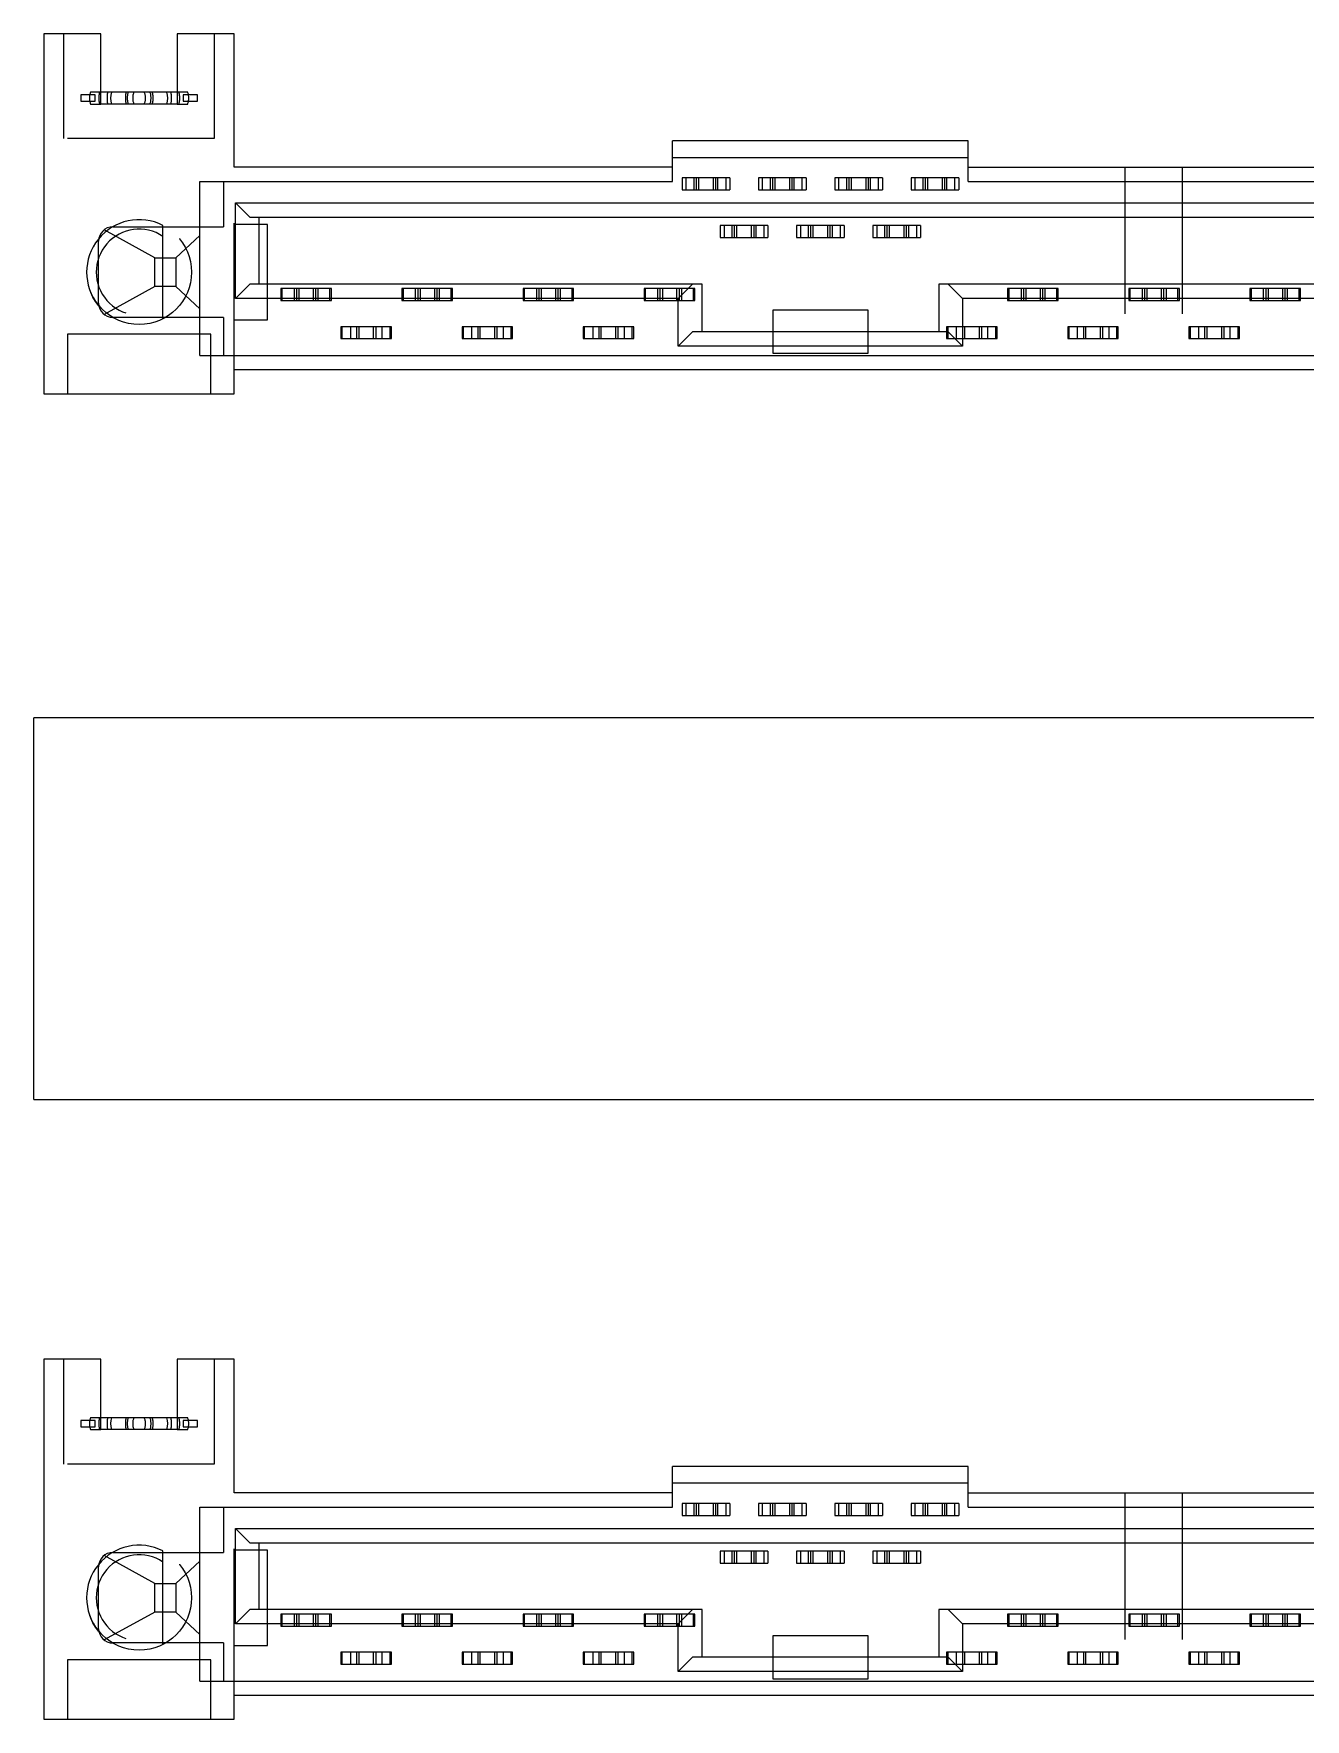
# Model space of a CAD drawing. Header units: millimetres. Extents: x 753 to 1632, y 352 to 973.
# Drawn here: x 1052.53 to 1079.19, y 631.8 to 667.15 of the extents above; entities that cross this region are included whole.
import ezdxf

# ---------------------------------------------------------------- set-up
doc = ezdxf.new("R2010")
doc.units = ezdxf.units.MM
doc.header["$LTSCALE"] = 30.734
doc.linetypes.add('HIDDEN', pattern=[0.2, 0.1, -0.1])
doc.layers.get('0').update_dxf_attribs({"linetype": 'CONTINUOUS'})
doc.layers.add('02___PRT_ALL_AXES', color=7, linetype='CONTINUOUS')
doc.layers.add('DEFAULT_2', color=8, linetype='HIDDEN')

msp = doc.modelspace()

# ---------------------------------------------------------------- linework, layer by layer
at = {"color": 7, "linetype": 'Continuous'}
for p, q in [((1052.73568, 667.15169), (1052.73568, 659.60169)), ((1053.93568, 667.15169), (1052.73568, 667.15169)), ((1053.93568, 665.67669), (1053.93568, 667.15169)), ((1055.53568, 667.15169), (1055.53568, 665.67669)), ((1056.72568, 667.15169), (1055.53568, 667.15169)), ((1056.72568, 664.35169), (1056.72568, 667.15169)), ((1053.51068, 665.86962), (1053.51068, 665.73375)), ((1053.81068, 665.86962), (1053.51068, 665.86962)), ((1053.81068, 665.86669), (1053.51068, 665.86669)), ((1053.51068, 665.73669), (1053.81068, 665.73669)), ((1053.51068, 665.73375), (1053.81068, 665.73375)), ((1053.81068, 665.73375), (1053.81068, 665.86962)), ((1055.53568, 665.67669), (1053.93568, 665.67669)), ((1055.31565, 665.92669), (1054.15571, 665.92669)), ((1055.66068, 665.86962), (1055.66068, 665.73375)), ((1055.96068, 665.86962), (1055.66068, 665.86962)), ((1055.96068, 665.86669), (1055.66068, 665.86669)), ((1055.66068, 665.73669), (1055.96068, 665.73669)), ((1055.66068, 665.73375), (1055.96068, 665.73375)), ((1055.96068, 665.73375), (1055.96068, 665.86962)), ((1065.92068, 664.05169), (1065.92068, 664.90169)), ((1072.12068, 664.90169), (1065.92068, 664.90169)), ((1072.12068, 664.05169), (1072.12068, 664.90169)), ((1065.92068, 664.35169), (1056.72568, 664.35169)), ((1072.12068, 664.55169), (1065.92068, 664.55169)), ((1072.12068, 664.35169), (1091.47568, 664.35169)), ((1056.00568, 660.40169), (1056.00568, 664.05169)), ((1056.00568, 664.05169), (1065.92068, 664.05169)), ((1056.50568, 664.05169), (1056.50568, 663.10169)), ((1072.12068, 664.05169), (1092.19568, 664.05169)), ((1056.75568, 661.60169), (1056.75568, 663.60169)), ((1056.75568, 663.60169), (1091.44568, 663.60169)), ((1057.05568, 663.30169), (1056.75568, 663.60169)), ((1057.05568, 663.30169), (1091.14568, 663.30169)), ((1057.25568, 661.90169), (1057.25568, 663.30169)), ((1055.06568, 662.45169), (1054.00105, 663.03814)), ((1054.18568, 663.10169), (1056.50568, 663.10169)), ((1055.50568, 662.45169), (1056.00568, 662.92079)), ((1053.88568, 661.50169), (1053.88568, 662.80169)), ((1055.06568, 661.85169), (1055.06568, 662.45169)), ((1055.06568, 662.45169), (1055.50568, 662.45169)), ((1055.50568, 662.45169), (1055.50568, 661.85169)), ((1055.06568, 661.85169), (1054.00105, 661.26524)), ((1055.50568, 661.85169), (1055.06568, 661.85169)), ((1056.00568, 661.38259), (1055.50568, 661.85169)), ((1057.05568, 661.90169), (1056.75568, 661.60169)), ((1066.54068, 661.90169), (1057.05568, 661.90169)), ((1066.34068, 661.90169), (1066.04068, 661.60169)), ((1066.54068, 660.90169), (1066.54068, 661.90169)), ((1091.14568, 661.90169), (1071.50068, 661.90169)), ((1071.50068, 661.90169), (1071.50068, 660.90169)), ((1071.70068, 661.90169), (1072.00068, 661.60169)), ((1066.04068, 661.60169), (1056.75568, 661.60169)), ((1066.04068, 660.60169), (1066.04068, 661.60169)), ((1091.44568, 661.60169), (1072.00068, 661.60169)), ((1072.00068, 661.60169), (1072.00068, 660.60169)), ((1056.50568, 661.20169), (1054.18568, 661.20169)), ((1056.50568, 661.20169), (1056.50568, 660.40169)), ((1066.04068, 660.60169), (1066.34068, 660.90169)), ((1071.70068, 660.90169), (1066.34068, 660.90169)), ((1071.70068, 660.90169), (1072.00068, 660.60169)), ((1056.00568, 660.40169), (1092.19568, 660.40169)), ((1072.00068, 660.60169), (1066.04068, 660.60169)), ((1056.72568, 659.60169), (1056.72568, 660.10169)), ((1091.47568, 660.10169), (1056.72568, 660.10169)), ((1052.73568, 659.60169), (1056.72568, 659.60169)), ((1052.52568, 644.80169), (1052.52568, 652.80169)), ((1092.52568, 652.80169), (1052.52568, 652.80169)), ((1052.52568, 644.80169), (1092.52568, 644.80169)), ((1053.93568, 639.35169), (1052.73568, 639.35169)), ((1052.73568, 639.35169), (1052.73568, 631.80169)), ((1053.93568, 637.87669), (1053.93568, 639.35169)), ((1056.72568, 639.35169), (1055.53568, 639.35169)), ((1055.53568, 639.35169), (1055.53568, 637.87669)), ((1056.72568, 636.55169), (1056.72568, 639.35169)), ((1053.81068, 638.06962), (1053.51068, 638.06962)), ((1053.51068, 638.06962), (1053.51068, 637.93375)), ((1053.81068, 637.93375), (1053.81068, 638.06962)), ((1055.31565, 638.12669), (1054.15571, 638.12669)), ((1055.96068, 638.06962), (1055.66068, 638.06962)), ((1055.66068, 638.06962), (1055.66068, 637.93375)), ((1055.96068, 637.93375), (1055.96068, 638.06962)), ((1053.81068, 638.06669), (1053.51068, 638.06669)), ((1053.51068, 637.93669), (1053.81068, 637.93669)), ((1053.51068, 637.93375), (1053.81068, 637.93375)), ((1055.53568, 637.87669), (1053.93568, 637.87669)), ((1055.96068, 638.06669), (1055.66068, 638.06669)), ((1055.66068, 637.93669), (1055.96068, 637.93669)), ((1055.66068, 637.93375), (1055.96068, 637.93375)), ((1072.12068, 637.10169), (1065.92068, 637.10169)), ((1065.92068, 636.25169), (1065.92068, 637.10169)), ((1072.12068, 636.25169), (1072.12068, 637.10169)), ((1072.12068, 636.75169), (1065.92068, 636.75169)), ((1065.92068, 636.55169), (1056.72568, 636.55169)), ((1072.12068, 636.55169), (1091.47568, 636.55169)), ((1056.00568, 636.25169), (1065.92068, 636.25169)), ((1056.00568, 632.60169), (1056.00568, 636.25169)), ((1056.50568, 636.25169), (1056.50568, 635.30169)), ((1072.12068, 636.25169), (1092.19568, 636.25169)), ((1056.75568, 635.80169), (1091.44568, 635.80169)), ((1057.05568, 635.50169), (1056.75568, 635.80169)), ((1056.75568, 633.80169), (1056.75568, 635.80169)), ((1054.18568, 635.30169), (1056.50568, 635.30169)), ((1057.05568, 635.50169), (1091.14568, 635.50169)), ((1057.25568, 634.10169), (1057.25568, 635.50169)), ((1053.88568, 633.70169), (1053.88568, 635.00169)), ((1055.06568, 634.65169), (1054.00105, 635.23814)), ((1055.50568, 634.65169), (1056.00568, 635.12079)), ((1055.06568, 634.65169), (1055.50568, 634.65169)), ((1055.06568, 634.05169), (1055.06568, 634.65169)), ((1055.50568, 634.65169), (1055.50568, 634.05169)), ((1055.06568, 634.05169), (1054.00105, 633.46524)), ((1055.50568, 634.05169), (1055.06568, 634.05169)), ((1056.00568, 633.58259), (1055.50568, 634.05169)), ((1057.05568, 634.10169), (1056.75568, 633.80169)), ((1066.54068, 634.10169), (1057.05568, 634.10169)), ((1066.34068, 634.10169), (1066.04068, 633.80169)), ((1066.54068, 633.10169), (1066.54068, 634.10169)), ((1091.14568, 634.10169), (1071.50068, 634.10169)), ((1071.50068, 634.10169), (1071.50068, 633.10169)), ((1071.70068, 634.10169), (1072.00068, 633.80169)), ((1066.04068, 633.80169), (1056.75568, 633.80169)), ((1066.04068, 632.80169), (1066.04068, 633.80169)), ((1091.44568, 633.80169), (1072.00068, 633.80169)), ((1072.00068, 633.80169), (1072.00068, 632.80169)), ((1056.50568, 633.40169), (1054.18568, 633.40169)), ((1056.50568, 633.40169), (1056.50568, 632.60169)), ((1066.04068, 632.80169), (1066.34068, 633.10169)), ((1072.00068, 632.80169), (1066.04068, 632.80169)), ((1071.70068, 633.10169), (1066.34068, 633.10169)), ((1071.70068, 633.10169), (1072.00068, 632.80169)), ((1056.00568, 632.60169), (1092.19568, 632.60169)), ((1091.47568, 632.30169), (1056.72568, 632.30169)), ((1056.72568, 631.80169), (1056.72568, 632.30169)), ((1052.73568, 631.80169), (1056.72568, 631.80169))]:
    msp.add_line(p, q, dxfattribs=at)
for centre, radius, start, end in [((1054.53568, 665.80169), 0.4, 161.790043, 198.209957), ((1054.93568, 665.80169), 0.4, 341.790043, 18.209957), ((1054.18568, 662.80169), 0.3, 90, 180), ((1054.18568, 661.50169), 0.3, 180, 270), ((1054.53568, 638.00169), 0.4, 161.790043, 198.209957), ((1054.93568, 638.00169), 0.4, 341.790043, 18.209957), ((1054.18568, 635.00169), 0.3, 90, 180), ((1054.18568, 633.70169), 0.3, 180, 270)]:
    msp.add_arc(centre, radius, start, end, dxfattribs=at)
at = {"layer": '02___PRT_ALL_AXES', "color": 8, "linetype": 'HIDDEN'}
for centre in [(1054.73568, 662.15169), (1054.73568, 634.35169)]:
    msp.add_circle(centre, 1.1, dxfattribs=at)
at = {"layer": 'DEFAULT_2', "color": 8, "linetype": 'HIDDEN'}
for p, q in [((1053.15568, 664.95169), (1053.15568, 667.15169)), ((1056.30568, 667.15169), (1056.30568, 664.95169)), ((1054.15571, 665.92669), (1053.7158, 665.92669)), ((1053.7158, 665.67669), (1053.93568, 665.67669)), ((1055.75556, 665.92669), (1055.31565, 665.92669)), ((1055.53568, 665.67669), (1055.75556, 665.67669)), ((1056.30568, 664.95169), (1053.15568, 664.95169)), ((1056.72568, 660.10169), (1056.72568, 664.35169)), ((1075.40568, 664.35169), (1075.40568, 660.10169)), ((1076.60568, 664.35169), (1076.60568, 660.10169)), ((1066.12068, 664.12669), (1066.12068, 663.87669)), ((1067.12068, 664.12669), (1066.12068, 664.12669)), ((1066.12068, 663.87669), (1067.12068, 663.87669)), ((1066.20068, 664.12669), (1066.20068, 663.87669)), ((1066.37068, 663.87669), (1066.37068, 664.12669)), ((1066.42068, 663.87669), (1066.42068, 664.12669)), ((1066.47068, 663.87669), (1066.47068, 664.12669)), ((1066.77068, 664.12669), (1066.77068, 663.87669)), ((1066.82068, 664.12669), (1066.82068, 663.87669)), ((1066.87068, 663.87669), (1066.87068, 664.12669)), ((1067.04068, 663.87669), (1067.04068, 664.12669)), ((1067.12068, 664.12669), (1067.12068, 663.87669)), ((1068.72068, 664.12669), (1067.72068, 664.12669)), ((1067.72068, 664.12669), (1067.72068, 663.87669)), ((1067.72068, 663.87669), (1068.72068, 663.87669)), ((1067.80068, 664.12669), (1067.80068, 663.87669)), ((1067.97068, 663.87669), (1067.97068, 664.12669)), ((1068.02068, 663.87669), (1068.02068, 664.12669)), ((1068.07068, 663.87669), (1068.07068, 664.12669)), ((1068.37068, 664.12669), (1068.37068, 663.87669)), ((1068.42068, 664.12669), (1068.42068, 663.87669)), ((1068.47068, 663.87669), (1068.47068, 664.12669)), ((1068.64068, 663.87669), (1068.64068, 664.12669)), ((1068.72068, 664.12669), (1068.72068, 663.87669)), ((1070.32068, 664.12669), (1069.32068, 664.12669)), ((1069.32068, 664.12669), (1069.32068, 663.87669)), ((1069.32068, 663.87669), (1070.32068, 663.87669)), ((1069.40068, 664.12669), (1069.40068, 663.87669)), ((1069.57068, 663.87669), (1069.57068, 664.12669)), ((1069.62068, 663.87669), (1069.62068, 664.12669)), ((1069.67068, 663.87669), (1069.67068, 664.12669)), ((1069.97068, 664.12669), (1069.97068, 663.87669)), ((1070.02068, 664.12669), (1070.02068, 663.87669)), ((1070.07068, 663.87669), (1070.07068, 664.12669)), ((1070.24068, 663.87669), (1070.24068, 664.12669)), ((1070.32068, 664.12669), (1070.32068, 663.87669)), ((1071.92068, 664.12669), (1070.92068, 664.12669)), ((1070.92068, 664.12669), (1070.92068, 663.87669)), ((1070.92068, 663.87669), (1071.92068, 663.87669)), ((1071.00068, 664.12669), (1071.00068, 663.87669)), ((1071.17068, 663.87669), (1071.17068, 664.12669)), ((1071.22068, 663.87669), (1071.22068, 664.12669)), ((1071.27068, 663.87669), (1071.27068, 664.12669)), ((1071.57068, 664.12669), (1071.57068, 663.87669)), ((1071.62068, 664.12669), (1071.62068, 663.87669)), ((1071.67068, 663.87669), (1071.67068, 664.12669)), ((1071.84068, 663.87669), (1071.84068, 664.12669)), ((1071.92068, 664.12669), (1071.92068, 663.87669)), ((1055.23568, 661.17189), (1055.23568, 663.13148)), ((1057.42568, 663.15169), (1056.72568, 663.15169)), ((1057.42568, 661.15169), (1057.42568, 663.15169)), ((1067.92068, 663.12669), (1066.92068, 663.12669)), ((1066.92068, 663.12669), (1066.92068, 662.87669)), ((1066.92068, 662.87669), (1067.92068, 662.87669)), ((1067.00068, 663.12669), (1067.00068, 662.87669)), ((1067.17068, 662.87669), (1067.17068, 663.12669)), ((1067.22068, 662.87669), (1067.22068, 663.12669)), ((1067.27068, 662.87669), (1067.27068, 663.12669)), ((1067.57068, 663.12669), (1067.57068, 662.87669)), ((1067.62068, 663.12669), (1067.62068, 662.87669)), ((1067.67068, 662.87669), (1067.67068, 663.12669)), ((1067.84068, 662.87669), (1067.84068, 663.12669)), ((1067.92068, 663.12669), (1067.92068, 662.87669)), ((1069.52068, 663.12669), (1068.52068, 663.12669)), ((1068.52068, 663.12669), (1068.52068, 662.87669)), ((1068.52068, 662.87669), (1069.52068, 662.87669)), ((1068.60068, 663.12669), (1068.60068, 662.87669)), ((1068.77068, 662.87669), (1068.77068, 663.12669)), ((1068.82068, 662.87669), (1068.82068, 663.12669)), ((1068.87068, 662.87669), (1068.87068, 663.12669)), ((1069.17068, 663.12669), (1069.17068, 662.87669)), ((1069.22068, 663.12669), (1069.22068, 662.87669)), ((1069.27068, 662.87669), (1069.27068, 663.12669)), ((1069.44068, 662.87669), (1069.44068, 663.12669)), ((1069.52068, 663.12669), (1069.52068, 662.87669)), ((1071.12068, 663.12669), (1070.12068, 663.12669)), ((1070.12068, 663.12669), (1070.12068, 662.87669)), ((1070.12068, 662.87669), (1071.12068, 662.87669)), ((1070.20068, 663.12669), (1070.20068, 662.87669)), ((1070.37068, 662.87669), (1070.37068, 663.12669)), ((1070.42068, 662.87669), (1070.42068, 663.12669)), ((1070.47068, 662.87669), (1070.47068, 663.12669)), ((1070.77068, 663.12669), (1070.77068, 662.87669)), ((1070.82068, 663.12669), (1070.82068, 662.87669)), ((1070.87068, 662.87669), (1070.87068, 663.12669)), ((1071.04068, 662.87669), (1071.04068, 663.12669)), ((1071.12068, 663.12669), (1071.12068, 662.87669)), ((1057.70568, 661.80669), (1057.70568, 661.55669)), ((1058.76568, 661.80669), (1057.70568, 661.80669)), ((1057.73568, 661.55669), (1057.73568, 661.80669)), ((1057.98568, 661.80669), (1057.98568, 661.55669)), ((1058.03568, 661.80669), (1058.03568, 661.55669)), ((1058.08568, 661.80669), (1058.08568, 661.55669)), ((1058.38568, 661.80669), (1058.38568, 661.55669)), ((1058.43568, 661.80669), (1058.43568, 661.55669)), ((1058.48568, 661.80669), (1058.48568, 661.55669)), ((1058.73568, 661.55669), (1058.73568, 661.80669)), ((1058.76568, 661.55669), (1058.76568, 661.80669)), ((1060.24568, 661.80669), (1060.24568, 661.55669)), ((1061.30568, 661.80669), (1060.24568, 661.80669)), ((1060.27568, 661.55669), (1060.27568, 661.80669)), ((1060.52568, 661.80669), (1060.52568, 661.55669)), ((1060.57568, 661.80669), (1060.57568, 661.55669)), ((1060.62568, 661.80669), (1060.62568, 661.55669)), ((1060.92568, 661.80669), (1060.92568, 661.55669)), ((1060.97568, 661.80669), (1060.97568, 661.55669)), ((1061.02568, 661.80669), (1061.02568, 661.55669)), ((1061.27568, 661.55669), (1061.27568, 661.80669)), ((1061.30568, 661.55669), (1061.30568, 661.80669)), ((1062.78568, 661.80669), (1062.78568, 661.55669)), ((1063.84568, 661.80669), (1062.78568, 661.80669)), ((1062.81568, 661.55669), (1062.81568, 661.80669)), ((1063.06568, 661.80669), (1063.06568, 661.55669)), ((1063.11568, 661.80669), (1063.11568, 661.55669)), ((1063.16568, 661.80669), (1063.16568, 661.55669)), ((1063.46568, 661.80669), (1063.46568, 661.55669)), ((1063.51568, 661.80669), (1063.51568, 661.55669)), ((1063.56568, 661.80669), (1063.56568, 661.55669)), ((1063.81568, 661.55669), (1063.81568, 661.80669)), ((1063.84568, 661.55669), (1063.84568, 661.80669)), ((1065.32568, 661.80669), (1065.32568, 661.55669)), ((1066.38568, 661.80669), (1065.32568, 661.80669)), ((1065.35568, 661.55669), (1065.35568, 661.80669)), ((1065.60568, 661.80669), (1065.60568, 661.55669)), ((1065.65568, 661.80669), (1065.65568, 661.55669)), ((1065.70568, 661.80669), (1065.70568, 661.55669)), ((1066.00568, 661.80669), (1066.00568, 661.55669)), ((1066.05568, 661.80669), (1066.05568, 661.55669)), ((1066.10568, 661.80669), (1066.10568, 661.55669)), ((1066.35568, 661.55669), (1066.35568, 661.80669)), ((1066.38568, 661.55669), (1066.38568, 661.80669)), ((1074.00568, 661.80669), (1072.94568, 661.80669)), ((1072.94568, 661.80669), (1072.94568, 661.55669)), ((1072.97568, 661.55669), (1072.97568, 661.80669)), ((1073.22568, 661.80669), (1073.22568, 661.55669)), ((1073.27568, 661.80669), (1073.27568, 661.55669)), ((1073.32568, 661.80669), (1073.32568, 661.55669)), ((1073.62568, 661.80669), (1073.62568, 661.55669)), ((1073.67568, 661.80669), (1073.67568, 661.55669)), ((1073.72568, 661.80669), (1073.72568, 661.55669)), ((1073.97568, 661.55669), (1073.97568, 661.80669)), ((1074.00568, 661.55669), (1074.00568, 661.80669)), ((1076.54568, 661.80669), (1075.48568, 661.80669)), ((1075.48568, 661.80669), (1075.48568, 661.55669)), ((1075.51568, 661.55669), (1075.51568, 661.80669)), ((1075.76568, 661.80669), (1075.76568, 661.55669)), ((1075.81568, 661.80669), (1075.81568, 661.55669)), ((1075.86568, 661.80669), (1075.86568, 661.55669)), ((1076.16568, 661.80669), (1076.16568, 661.55669)), ((1076.21568, 661.80669), (1076.21568, 661.55669)), ((1076.26568, 661.80669), (1076.26568, 661.55669)), ((1076.51568, 661.55669), (1076.51568, 661.80669)), ((1076.54568, 661.55669), (1076.54568, 661.80669)), ((1079.08568, 661.80669), (1078.02568, 661.80669)), ((1078.02568, 661.80669), (1078.02568, 661.55669)), ((1078.05568, 661.55669), (1078.05568, 661.80669)), ((1078.30568, 661.80669), (1078.30568, 661.55669)), ((1078.35568, 661.80669), (1078.35568, 661.55669)), ((1078.40568, 661.80669), (1078.40568, 661.55669)), ((1078.70568, 661.80669), (1078.70568, 661.55669)), ((1078.75568, 661.80669), (1078.75568, 661.55669)), ((1078.80568, 661.80669), (1078.80568, 661.55669)), ((1079.05568, 661.55669), (1079.05568, 661.80669)), ((1079.08568, 661.55669), (1079.08568, 661.80669)), ((1057.70568, 661.55669), (1058.76568, 661.55669)), ((1060.24568, 661.55669), (1061.30568, 661.55669)), ((1062.78568, 661.55669), (1063.84568, 661.55669)), ((1065.32568, 661.55669), (1066.38568, 661.55669)), ((1072.94568, 661.55669), (1074.00568, 661.55669)), ((1075.48568, 661.55669), (1076.54568, 661.55669)), ((1078.02568, 661.55669), (1079.08568, 661.55669)), ((1056.72568, 661.15169), (1057.42568, 661.15169)), ((1070.02068, 661.35169), (1068.02068, 661.35169)), ((1068.02068, 661.35169), (1068.02068, 660.45169)), ((1070.02068, 660.45169), (1070.02068, 661.35169)), ((1053.23568, 660.85169), (1053.23568, 659.60169)), ((1056.23568, 660.85169), (1053.23568, 660.85169)), ((1056.23568, 659.60169), (1056.23568, 660.85169)), ((1058.96568, 661.00669), (1058.96568, 660.75669)), ((1060.02568, 661.00669), (1058.96568, 661.00669)), ((1058.96568, 660.75669), (1060.02568, 660.75669)), ((1058.99568, 660.75669), (1058.99568, 661.00669)), ((1059.16568, 661.00669), (1059.16568, 660.75669)), ((1059.29568, 661.00669), (1059.29568, 660.75669)), ((1059.34568, 660.75669), (1059.34568, 661.00669)), ((1059.64568, 661.00669), (1059.64568, 660.75669)), ((1059.69568, 661.00669), (1059.69568, 660.75669)), ((1059.82568, 661.00669), (1059.82568, 660.75669)), ((1059.99568, 660.75669), (1059.99568, 661.00669)), ((1060.02568, 660.75669), (1060.02568, 661.00669)), ((1061.50568, 661.00669), (1061.50568, 660.75669)), ((1062.56568, 661.00669), (1061.50568, 661.00669)), ((1061.50568, 660.75669), (1062.56568, 660.75669)), ((1061.53568, 660.75669), (1061.53568, 661.00669)), ((1061.70568, 661.00669), (1061.70568, 660.75669)), ((1061.83568, 661.00669), (1061.83568, 660.75669)), ((1061.88568, 660.75669), (1061.88568, 661.00669)), ((1062.18568, 661.00669), (1062.18568, 660.75669)), ((1062.23568, 661.00669), (1062.23568, 660.75669)), ((1062.36568, 661.00669), (1062.36568, 660.75669)), ((1062.53568, 660.75669), (1062.53568, 661.00669)), ((1062.56568, 660.75669), (1062.56568, 661.00669)), ((1064.04568, 661.00669), (1064.04568, 660.75669)), ((1065.10568, 661.00669), (1064.04568, 661.00669)), ((1064.04568, 660.75669), (1065.10568, 660.75669)), ((1064.07568, 660.75669), (1064.07568, 661.00669)), ((1064.24568, 661.00669), (1064.24568, 660.75669)), ((1064.37568, 661.00669), (1064.37568, 660.75669)), ((1064.42568, 660.75669), (1064.42568, 661.00669)), ((1064.72568, 661.00669), (1064.72568, 660.75669)), ((1064.77568, 661.00669), (1064.77568, 660.75669)), ((1064.90568, 661.00669), (1064.90568, 660.75669)), ((1065.07568, 660.75669), (1065.07568, 661.00669)), ((1065.10568, 660.75669), (1065.10568, 661.00669)), ((1072.72568, 661.00669), (1071.66568, 661.00669)), ((1071.66568, 661.00669), (1071.66568, 660.75669)), ((1071.66568, 660.75669), (1072.72568, 660.75669)), ((1071.69568, 660.75669), (1071.69568, 661.00669)), ((1071.86568, 661.00669), (1071.86568, 660.75669)), ((1071.99568, 661.00669), (1071.99568, 660.75669)), ((1072.04568, 660.75669), (1072.04568, 661.00669)), ((1072.34568, 661.00669), (1072.34568, 660.75669)), ((1072.39568, 661.00669), (1072.39568, 660.75669)), ((1072.52568, 661.00669), (1072.52568, 660.75669)), ((1072.69568, 660.75669), (1072.69568, 661.00669)), ((1072.72568, 660.75669), (1072.72568, 661.00669)), ((1075.26568, 661.00669), (1074.20568, 661.00669)), ((1074.20568, 661.00669), (1074.20568, 660.75669)), ((1074.20568, 660.75669), (1075.26568, 660.75669)), ((1074.23568, 660.75669), (1074.23568, 661.00669)), ((1074.40568, 661.00669), (1074.40568, 660.75669)), ((1074.53568, 661.00669), (1074.53568, 660.75669)), ((1074.58568, 660.75669), (1074.58568, 661.00669)), ((1074.88568, 661.00669), (1074.88568, 660.75669)), ((1074.93568, 661.00669), (1074.93568, 660.75669)), ((1075.06568, 661.00669), (1075.06568, 660.75669)), ((1075.23568, 660.75669), (1075.23568, 661.00669)), ((1075.26568, 660.75669), (1075.26568, 661.00669)), ((1077.80568, 661.00669), (1076.74568, 661.00669)), ((1076.74568, 661.00669), (1076.74568, 660.75669)), ((1076.74568, 660.75669), (1077.80568, 660.75669)), ((1076.77568, 660.75669), (1076.77568, 661.00669)), ((1076.94568, 661.00669), (1076.94568, 660.75669)), ((1077.07568, 661.00669), (1077.07568, 660.75669)), ((1077.12568, 660.75669), (1077.12568, 661.00669)), ((1077.42568, 661.00669), (1077.42568, 660.75669)), ((1077.47568, 661.00669), (1077.47568, 660.75669)), ((1077.60568, 661.00669), (1077.60568, 660.75669)), ((1077.77568, 660.75669), (1077.77568, 661.00669)), ((1077.80568, 660.75669), (1077.80568, 661.00669)), ((1068.02068, 660.45169), (1070.02068, 660.45169)), ((1053.15568, 637.15169), (1053.15568, 639.35169)), ((1056.30568, 639.35169), (1056.30568, 637.15169)), ((1054.15571, 638.12669), (1053.7158, 638.12669)), ((1055.75556, 638.12669), (1055.31565, 638.12669)), ((1053.7158, 637.87669), (1053.93568, 637.87669)), ((1055.53568, 637.87669), (1055.75556, 637.87669)), ((1056.30568, 637.15169), (1053.15568, 637.15169)), ((1056.72568, 632.30169), (1056.72568, 636.55169)), ((1067.12068, 636.32669), (1066.12068, 636.32669)), ((1066.12068, 636.32669), (1066.12068, 636.07669)), ((1066.20068, 636.32669), (1066.20068, 636.07669)), ((1066.37068, 636.07669), (1066.37068, 636.32669)), ((1066.42068, 636.07669), (1066.42068, 636.32669)), ((1066.47068, 636.07669), (1066.47068, 636.32669)), ((1066.77068, 636.32669), (1066.77068, 636.07669)), ((1066.82068, 636.32669), (1066.82068, 636.07669)), ((1066.87068, 636.07669), (1066.87068, 636.32669)), ((1067.04068, 636.07669), (1067.04068, 636.32669)), ((1067.12068, 636.32669), (1067.12068, 636.07669)), ((1068.72068, 636.32669), (1067.72068, 636.32669)), ((1067.72068, 636.32669), (1067.72068, 636.07669)), ((1067.80068, 636.32669), (1067.80068, 636.07669)), ((1067.97068, 636.07669), (1067.97068, 636.32669)), ((1068.02068, 636.07669), (1068.02068, 636.32669)), ((1068.07068, 636.07669), (1068.07068, 636.32669)), ((1068.37068, 636.32669), (1068.37068, 636.07669)), ((1068.42068, 636.32669), (1068.42068, 636.07669)), ((1068.47068, 636.07669), (1068.47068, 636.32669)), ((1068.64068, 636.07669), (1068.64068, 636.32669)), ((1068.72068, 636.32669), (1068.72068, 636.07669)), ((1070.32068, 636.32669), (1069.32068, 636.32669)), ((1069.32068, 636.32669), (1069.32068, 636.07669)), ((1069.40068, 636.32669), (1069.40068, 636.07669)), ((1069.57068, 636.07669), (1069.57068, 636.32669)), ((1069.62068, 636.07669), (1069.62068, 636.32669)), ((1069.67068, 636.07669), (1069.67068, 636.32669)), ((1069.97068, 636.32669), (1069.97068, 636.07669)), ((1070.02068, 636.32669), (1070.02068, 636.07669)), ((1070.07068, 636.07669), (1070.07068, 636.32669)), ((1070.24068, 636.07669), (1070.24068, 636.32669)), ((1070.32068, 636.32669), (1070.32068, 636.07669)), ((1071.92068, 636.32669), (1070.92068, 636.32669)), ((1070.92068, 636.32669), (1070.92068, 636.07669)), ((1071.00068, 636.32669), (1071.00068, 636.07669)), ((1071.17068, 636.07669), (1071.17068, 636.32669)), ((1071.22068, 636.07669), (1071.22068, 636.32669)), ((1071.27068, 636.07669), (1071.27068, 636.32669)), ((1071.57068, 636.32669), (1071.57068, 636.07669)), ((1071.62068, 636.32669), (1071.62068, 636.07669)), ((1071.67068, 636.07669), (1071.67068, 636.32669)), ((1071.84068, 636.07669), (1071.84068, 636.32669)), ((1071.92068, 636.32669), (1071.92068, 636.07669)), ((1075.40568, 636.55169), (1075.40568, 632.30169)), ((1076.60568, 636.55169), (1076.60568, 632.30169)), ((1066.12068, 636.07669), (1067.12068, 636.07669)), ((1067.72068, 636.07669), (1068.72068, 636.07669)), ((1069.32068, 636.07669), (1070.32068, 636.07669)), ((1070.92068, 636.07669), (1071.92068, 636.07669)), ((1055.23568, 633.37189), (1055.23568, 635.33148)), ((1057.42568, 635.35169), (1056.72568, 635.35169)), ((1057.42568, 633.35169), (1057.42568, 635.35169)), ((1067.92068, 635.32669), (1066.92068, 635.32669)), ((1066.92068, 635.32669), (1066.92068, 635.07669)), ((1067.00068, 635.32669), (1067.00068, 635.07669)), ((1067.17068, 635.07669), (1067.17068, 635.32669)), ((1067.22068, 635.07669), (1067.22068, 635.32669)), ((1067.27068, 635.07669), (1067.27068, 635.32669)), ((1067.57068, 635.32669), (1067.57068, 635.07669)), ((1067.62068, 635.32669), (1067.62068, 635.07669)), ((1067.67068, 635.07669), (1067.67068, 635.32669)), ((1067.84068, 635.07669), (1067.84068, 635.32669)), ((1067.92068, 635.32669), (1067.92068, 635.07669)), ((1069.52068, 635.32669), (1068.52068, 635.32669)), ((1068.52068, 635.32669), (1068.52068, 635.07669)), ((1068.60068, 635.32669), (1068.60068, 635.07669)), ((1068.77068, 635.07669), (1068.77068, 635.32669)), ((1068.82068, 635.07669), (1068.82068, 635.32669)), ((1068.87068, 635.07669), (1068.87068, 635.32669)), ((1069.17068, 635.32669), (1069.17068, 635.07669)), ((1069.22068, 635.32669), (1069.22068, 635.07669)), ((1069.27068, 635.07669), (1069.27068, 635.32669)), ((1069.44068, 635.07669), (1069.44068, 635.32669)), ((1069.52068, 635.32669), (1069.52068, 635.07669)), ((1071.12068, 635.32669), (1070.12068, 635.32669)), ((1070.12068, 635.32669), (1070.12068, 635.07669)), ((1070.20068, 635.32669), (1070.20068, 635.07669)), ((1070.37068, 635.07669), (1070.37068, 635.32669)), ((1070.42068, 635.07669), (1070.42068, 635.32669)), ((1070.47068, 635.07669), (1070.47068, 635.32669)), ((1070.77068, 635.32669), (1070.77068, 635.07669)), ((1070.82068, 635.32669), (1070.82068, 635.07669)), ((1070.87068, 635.07669), (1070.87068, 635.32669)), ((1071.04068, 635.07669), (1071.04068, 635.32669)), ((1071.12068, 635.32669), (1071.12068, 635.07669)), ((1066.92068, 635.07669), (1067.92068, 635.07669)), ((1068.52068, 635.07669), (1069.52068, 635.07669)), ((1070.12068, 635.07669), (1071.12068, 635.07669)), ((1058.76568, 634.00669), (1057.70568, 634.00669)), ((1057.70568, 634.00669), (1057.70568, 633.75669)), ((1057.73568, 633.75669), (1057.73568, 634.00669)), ((1057.98568, 634.00669), (1057.98568, 633.75669)), ((1058.03568, 634.00669), (1058.03568, 633.75669)), ((1058.08568, 634.00669), (1058.08568, 633.75669)), ((1058.38568, 634.00669), (1058.38568, 633.75669)), ((1058.43568, 634.00669), (1058.43568, 633.75669)), ((1058.48568, 634.00669), (1058.48568, 633.75669)), ((1058.73568, 633.75669), (1058.73568, 634.00669)), ((1058.76568, 633.75669), (1058.76568, 634.00669)), ((1061.30568, 634.00669), (1060.24568, 634.00669)), ((1060.24568, 634.00669), (1060.24568, 633.75669)), ((1060.27568, 633.75669), (1060.27568, 634.00669)), ((1060.52568, 634.00669), (1060.52568, 633.75669)), ((1060.57568, 634.00669), (1060.57568, 633.75669)), ((1060.62568, 634.00669), (1060.62568, 633.75669)), ((1060.92568, 634.00669), (1060.92568, 633.75669)), ((1060.97568, 634.00669), (1060.97568, 633.75669)), ((1061.02568, 634.00669), (1061.02568, 633.75669)), ((1061.27568, 633.75669), (1061.27568, 634.00669)), ((1061.30568, 633.75669), (1061.30568, 634.00669)), ((1063.84568, 634.00669), (1062.78568, 634.00669)), ((1062.78568, 634.00669), (1062.78568, 633.75669)), ((1062.81568, 633.75669), (1062.81568, 634.00669)), ((1063.06568, 634.00669), (1063.06568, 633.75669)), ((1063.11568, 634.00669), (1063.11568, 633.75669)), ((1063.16568, 634.00669), (1063.16568, 633.75669)), ((1063.46568, 634.00669), (1063.46568, 633.75669)), ((1063.51568, 634.00669), (1063.51568, 633.75669)), ((1063.56568, 634.00669), (1063.56568, 633.75669)), ((1063.81568, 633.75669), (1063.81568, 634.00669)), ((1063.84568, 633.75669), (1063.84568, 634.00669)), ((1066.38568, 634.00669), (1065.32568, 634.00669)), ((1065.32568, 634.00669), (1065.32568, 633.75669)), ((1065.35568, 633.75669), (1065.35568, 634.00669)), ((1065.60568, 634.00669), (1065.60568, 633.75669)), ((1065.65568, 634.00669), (1065.65568, 633.75669)), ((1065.70568, 634.00669), (1065.70568, 633.75669)), ((1066.00568, 634.00669), (1066.00568, 633.75669)), ((1066.05568, 634.00669), (1066.05568, 633.75669)), ((1066.10568, 634.00669), (1066.10568, 633.75669)), ((1066.35568, 633.75669), (1066.35568, 634.00669)), ((1066.38568, 633.75669), (1066.38568, 634.00669)), ((1074.00568, 634.00669), (1072.94568, 634.00669)), ((1072.94568, 634.00669), (1072.94568, 633.75669)), ((1072.97568, 633.75669), (1072.97568, 634.00669)), ((1073.22568, 634.00669), (1073.22568, 633.75669)), ((1073.27568, 634.00669), (1073.27568, 633.75669)), ((1073.32568, 634.00669), (1073.32568, 633.75669)), ((1073.62568, 634.00669), (1073.62568, 633.75669)), ((1073.67568, 634.00669), (1073.67568, 633.75669)), ((1073.72568, 634.00669), (1073.72568, 633.75669)), ((1073.97568, 633.75669), (1073.97568, 634.00669)), ((1074.00568, 633.75669), (1074.00568, 634.00669)), ((1076.54568, 634.00669), (1075.48568, 634.00669)), ((1075.48568, 634.00669), (1075.48568, 633.75669)), ((1075.51568, 633.75669), (1075.51568, 634.00669)), ((1075.76568, 634.00669), (1075.76568, 633.75669)), ((1075.81568, 634.00669), (1075.81568, 633.75669)), ((1075.86568, 634.00669), (1075.86568, 633.75669)), ((1076.16568, 634.00669), (1076.16568, 633.75669)), ((1076.21568, 634.00669), (1076.21568, 633.75669)), ((1076.26568, 634.00669), (1076.26568, 633.75669)), ((1076.51568, 633.75669), (1076.51568, 634.00669)), ((1076.54568, 633.75669), (1076.54568, 634.00669)), ((1079.08568, 634.00669), (1078.02568, 634.00669)), ((1078.02568, 634.00669), (1078.02568, 633.75669)), ((1078.05568, 633.75669), (1078.05568, 634.00669)), ((1078.30568, 634.00669), (1078.30568, 633.75669)), ((1078.35568, 634.00669), (1078.35568, 633.75669)), ((1078.40568, 634.00669), (1078.40568, 633.75669)), ((1078.70568, 634.00669), (1078.70568, 633.75669)), ((1078.75568, 634.00669), (1078.75568, 633.75669)), ((1078.80568, 634.00669), (1078.80568, 633.75669)), ((1079.05568, 633.75669), (1079.05568, 634.00669)), ((1079.08568, 633.75669), (1079.08568, 634.00669)), ((1057.70568, 633.75669), (1058.76568, 633.75669)), ((1060.24568, 633.75669), (1061.30568, 633.75669)), ((1062.78568, 633.75669), (1063.84568, 633.75669)), ((1065.32568, 633.75669), (1066.38568, 633.75669)), ((1070.02068, 633.55169), (1068.02068, 633.55169)), ((1068.02068, 633.55169), (1068.02068, 632.65169)), ((1070.02068, 632.65169), (1070.02068, 633.55169)), ((1072.94568, 633.75669), (1074.00568, 633.75669)), ((1075.48568, 633.75669), (1076.54568, 633.75669)), ((1078.02568, 633.75669), (1079.08568, 633.75669)), ((1056.72568, 633.35169), (1057.42568, 633.35169)), ((1060.02568, 633.20669), (1058.96568, 633.20669)), ((1058.96568, 633.20669), (1058.96568, 632.95669)), ((1058.99568, 632.95669), (1058.99568, 633.20669)), ((1059.16568, 633.20669), (1059.16568, 632.95669)), ((1059.29568, 633.20669), (1059.29568, 632.95669)), ((1059.34568, 632.95669), (1059.34568, 633.20669)), ((1059.64568, 633.20669), (1059.64568, 632.95669)), ((1059.69568, 633.20669), (1059.69568, 632.95669)), ((1059.82568, 633.20669), (1059.82568, 632.95669)), ((1059.99568, 632.95669), (1059.99568, 633.20669)), ((1060.02568, 632.95669), (1060.02568, 633.20669)), ((1062.56568, 633.20669), (1061.50568, 633.20669)), ((1061.50568, 633.20669), (1061.50568, 632.95669)), ((1061.53568, 632.95669), (1061.53568, 633.20669)), ((1061.70568, 633.20669), (1061.70568, 632.95669)), ((1061.83568, 633.20669), (1061.83568, 632.95669)), ((1061.88568, 632.95669), (1061.88568, 633.20669)), ((1062.18568, 633.20669), (1062.18568, 632.95669)), ((1062.23568, 633.20669), (1062.23568, 632.95669)), ((1062.36568, 633.20669), (1062.36568, 632.95669)), ((1062.53568, 632.95669), (1062.53568, 633.20669)), ((1062.56568, 632.95669), (1062.56568, 633.20669)), ((1065.10568, 633.20669), (1064.04568, 633.20669)), ((1064.04568, 633.20669), (1064.04568, 632.95669)), ((1064.07568, 632.95669), (1064.07568, 633.20669)), ((1064.24568, 633.20669), (1064.24568, 632.95669)), ((1064.37568, 633.20669), (1064.37568, 632.95669)), ((1064.42568, 632.95669), (1064.42568, 633.20669)), ((1064.72568, 633.20669), (1064.72568, 632.95669)), ((1064.77568, 633.20669), (1064.77568, 632.95669)), ((1064.90568, 633.20669), (1064.90568, 632.95669)), ((1065.07568, 632.95669), (1065.07568, 633.20669)), ((1065.10568, 632.95669), (1065.10568, 633.20669)), ((1072.72568, 633.20669), (1071.66568, 633.20669)), ((1071.66568, 633.20669), (1071.66568, 632.95669)), ((1071.69568, 632.95669), (1071.69568, 633.20669)), ((1071.86568, 633.20669), (1071.86568, 632.95669)), ((1071.99568, 633.20669), (1071.99568, 632.95669)), ((1072.04568, 632.95669), (1072.04568, 633.20669)), ((1072.34568, 633.20669), (1072.34568, 632.95669)), ((1072.39568, 633.20669), (1072.39568, 632.95669)), ((1072.52568, 633.20669), (1072.52568, 632.95669)), ((1072.69568, 632.95669), (1072.69568, 633.20669)), ((1072.72568, 632.95669), (1072.72568, 633.20669)), ((1075.26568, 633.20669), (1074.20568, 633.20669)), ((1074.20568, 633.20669), (1074.20568, 632.95669)), ((1074.23568, 632.95669), (1074.23568, 633.20669)), ((1074.40568, 633.20669), (1074.40568, 632.95669)), ((1074.53568, 633.20669), (1074.53568, 632.95669)), ((1074.58568, 632.95669), (1074.58568, 633.20669)), ((1074.88568, 633.20669), (1074.88568, 632.95669)), ((1074.93568, 633.20669), (1074.93568, 632.95669)), ((1075.06568, 633.20669), (1075.06568, 632.95669)), ((1075.23568, 632.95669), (1075.23568, 633.20669)), ((1075.26568, 632.95669), (1075.26568, 633.20669)), ((1077.80568, 633.20669), (1076.74568, 633.20669)), ((1076.74568, 633.20669), (1076.74568, 632.95669)), ((1076.77568, 632.95669), (1076.77568, 633.20669)), ((1076.94568, 633.20669), (1076.94568, 632.95669)), ((1077.07568, 633.20669), (1077.07568, 632.95669)), ((1077.12568, 632.95669), (1077.12568, 633.20669)), ((1077.42568, 633.20669), (1077.42568, 632.95669)), ((1077.47568, 633.20669), (1077.47568, 632.95669)), ((1077.60568, 633.20669), (1077.60568, 632.95669)), ((1077.77568, 632.95669), (1077.77568, 633.20669)), ((1077.80568, 632.95669), (1077.80568, 633.20669)), ((1056.23568, 633.05169), (1053.23568, 633.05169)), ((1053.23568, 633.05169), (1053.23568, 631.80169)), ((1056.23568, 631.80169), (1056.23568, 633.05169)), ((1058.96568, 632.95669), (1060.02568, 632.95669)), ((1061.50568, 632.95669), (1062.56568, 632.95669)), ((1064.04568, 632.95669), (1065.10568, 632.95669)), ((1071.66568, 632.95669), (1072.72568, 632.95669)), ((1074.20568, 632.95669), (1075.26568, 632.95669)), ((1076.74568, 632.95669), (1077.80568, 632.95669)), ((1068.02068, 632.65169), (1070.02068, 632.65169))]:
    msp.add_line(p, q, dxfattribs=at)
for centre, radius, start, end in [((1054.09568, 665.80169), 0.4, 161.790043, 198.209957), ((1054.88568, 665.80169), 0.4, 161.790043, 198.209957), ((1054.58568, 665.80169), 0.4, 341.790043, 18.209957), ((1055.37568, 665.80169), 0.4, 341.790043, 18.209957), ((1054.73568, 662.15169), 1.1, 62.964308, 297.035692), ((1054.73568, 662.15169), 0.9, 56.251011, 303.748989), ((1054.09568, 638.00169), 0.4, 161.790043, 198.209957), ((1054.88568, 638.00169), 0.4, 161.790043, 198.209957), ((1054.58568, 638.00169), 0.4, 341.790043, 18.209957), ((1055.37568, 638.00169), 0.4, 341.790043, 18.209957), ((1054.73568, 634.35169), 1.1, 62.964308, 297.035692), ((1054.73568, 634.35169), 0.9, 56.251011, 303.748989)]:
    msp.add_arc(centre, radius, start, end, dxfattribs=at)
for centre, start_param, end_param in [((1055.11024, 665.80169), 2.82376895, 3.45941636), ((1054.36112, 665.80169), -0.3178237, 0.3178237), ((1055.11024, 638.00169), 2.82376895, 3.45941636), ((1054.36112, 638.00169), -0.3178237, 0.3178237)]:
    msp.add_ellipse(centre, major_axis=(0.50956, 0), ratio=0.78499618, start_param=start_param, end_param=end_param, dxfattribs=at)
for points, start_tangent, end_tangent in [([(1053.90584, 665.92669), (1053.88969, 665.80169)], (-0.2562948, -0.96659866), (0, -1)), ([(1053.88969, 665.80169), (1053.90584, 665.67669)], (0, -1), (0.2562948, -0.96659866)), ([(1054.07504, 665.92669), (1054.06554, 665.865), (1054.07504, 665.67669)], (-0.20397118, -0.97897689), (0.20397118, -0.97897689)), ([(1054.46303, 665.92669), (1054.44688, 665.80169)], (-0.2562948, -0.96659866), (0, -1)), ([(1054.44688, 665.80169), (1054.46303, 665.67669)], (0, -1), (0.2562948, -0.96659866)), ([(1055.00834, 665.92669), (1055.02448, 665.80169)], (0.2562948, -0.96659866), (0, -1)), ([(1055.02448, 665.80169), (1055.00834, 665.67669)], (0, -1), (-0.2562948, -0.96659866)), ([(1055.39633, 665.92669), (1055.40582, 665.865), (1055.39633, 665.67669)], (0.20397118, -0.97897689), (-0.20397118, -0.97897689)), ([(1055.56552, 665.92669), (1055.58167, 665.80169)], (0.2562948, -0.96659866), (0, -1)), ([(1055.58167, 665.80169), (1055.56552, 665.67669)], (0, -1), (-0.2562948, -0.96659866)), ([(1053.90584, 638.12669), (1053.88969, 638.00169)], (-0.2562948, -0.96659866), (0, -1)), ([(1054.07504, 638.12669), (1054.06554, 638.065), (1054.07504, 637.87669)], (-0.20397118, -0.97897689), (0.20397118, -0.97897689)), ([(1054.46303, 638.12669), (1054.44688, 638.00169)], (-0.2562948, -0.96659866), (0, -1)), ([(1055.00834, 638.12669), (1055.02448, 638.00169)], (0.2562948, -0.96659866), (0, -1)), ([(1055.39633, 638.12669), (1055.40582, 638.065), (1055.39633, 637.87669)], (0.20397118, -0.97897689), (-0.20397118, -0.97897689)), ([(1055.56552, 638.12669), (1055.58167, 638.00169)], (0.2562948, -0.96659866), (0, -1)), ([(1053.88969, 638.00169), (1053.90584, 637.87669)], (0, -1), (0.2562948, -0.96659866)), ([(1054.44688, 638.00169), (1054.46303, 637.87669)], (0, -1), (0.2562948, -0.96659866)), ([(1055.02448, 638.00169), (1055.00834, 637.87669)], (0, -1), (-0.2562948, -0.96659866)), ([(1055.58167, 638.00169), (1055.56552, 637.87669)], (0, -1), (-0.2562948, -0.96659866))]:
    msp.add_spline(points, degree=3, dxfattribs=dict(at, start_tangent=start_tangent, end_tangent=end_tangent))

doc.saveas('drawing.dxf')
